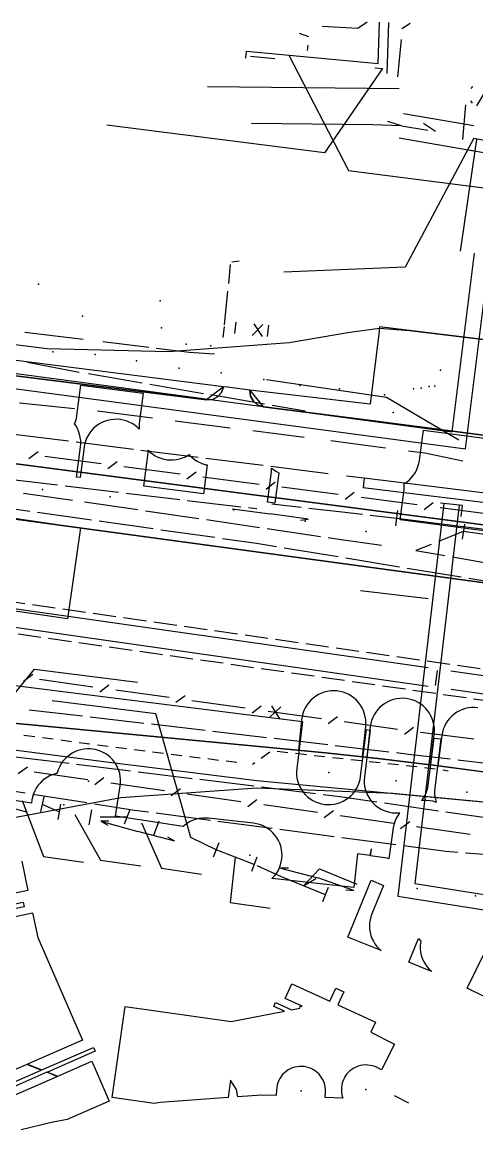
# Model space of a CAD drawing. Header units: metres. Extents: x -3782 to -2031, y 18790 to 19846.
# Drawn here: x -2877.8 to -2848.1, y 18841.5 to 18913.8 of the extents above; entities that cross this region are included whole.
import ezdxf

# ---------------------------------------------------------------- set-up
doc = ezdxf.new("R2010")
doc.units = ezdxf.units.M
for name, color, linetype in [('BOUNDARY', 7, 'Continuous'), ('CURB', 7, 'Continuous'), ('ELECTR_CABLE', 7, 'Continuous'), ('ELECTR_CABLE_COMM', 7, 'Continuous'), ('GRASS', 7, 'Continuous'), ('GROUND', 7, 'Continuous'), ('HEAT', 7, 'Continuous'), ('OVERHEAD_POWER_LINE', 7, 'Continuous'), ('ROAD', 7, 'Continuous'), ('SEWER', 7, 'Continuous'), ('SIDEWALK_PATH', 7, 'Continuous'), ('TREE', 7, 'Continuous'), ('WATER_PIPELINE', 7, 'Continuous')]:
    doc.layers.add(name, color=color, linetype=linetype)

msp = doc.modelspace()

# ---------------------------------------------------------------- linework, layer by layer
at = {"layer": 'BOUNDARY'}
for points in [[(-2884.006, 18893.457), (-2876.159, 18892.479), (-2868.255, 18892.281), (-2860.369, 18892.864), (-2856.419, 18893.553), (-2854.481, 18893.795), (-2852.536, 18893.655), (-2821.885, 18889.923), (-2821.487, 18889.876), (-2803.067, 18887.727), (-2801.166, 18887.411), (-2800.537, 18886.69), (-2795.137, 18881.088), (-2789.219, 18876.037), (-2782.837, 18871.585), (-2776.054, 18867.774), (-2768.932, 18864.64), (-2761.54, 18862.212), (-2753.946, 18860.514), (-2746.224, 18859.562)], [(-2749.47, 18855.783), (-2756.654, 18857.487), (-2763.963, 18858.521), (-2771.337, 18858.878), (-2778.712, 18858.553), (-2786.026, 18857.549), (-2789.176, 18856.968), (-2793.141, 18857.439), (-2793.142, 18857.425), (-2798.323, 18858.054), (-2804.059, 18858.201), (-2806.902, 18858.413), (-2826.623, 18860.851), (-2828.891, 18861.098), (-2853.613, 18863.441), (-2862.487, 18863.786), (-2871.346, 18863.146), (-2880.079, 18861.528)]]:
    msp.add_lwpolyline(points, dxfattribs=at)
at = {"layer": 'CURB'}
for points in [[(-2859.736, 18913.063), (-2859.128, 18912.833)], [(-2859.169, 18912.284), (-2859.196, 18911.934)], [(-2864.665, 18889.983), (-2865.78, 18889.131), (-2891.204, 18892.326), (-2892.071, 18893.449)], [(-2862.94, 18889.761), (-2862.07, 18888.665), (-2855.234, 18887.807)], [(-2903.349, 18888.247), (-2832.736, 18879.021), (-2831.824, 18878.898), (-2802.597, 18874.805)], [(-2903.338, 18888.251), (-2898.413, 18884.081), (-2802.839, 18871.115)], [(-2855.234, 18887.808), (-2801.895, 18880.839)], [(-2876.971, 18867.136), (-2877.674, 18867.229)], [(-2875.773, 18866.978), (-2876.475, 18867.071)], [(-2874.574, 18866.82), (-2875.277, 18866.913)], [(-2873.376, 18866.661), (-2874.078, 18866.754)], [(-2872.177, 18866.503), (-2872.88, 18866.596)], [(-2870.978, 18866.353), (-2871.681, 18866.441)], [(-2869.779, 18866.202), (-2870.482, 18866.291)], [(-2860.457, 18866.092), (-2861.162, 18866.17)], [(-2868.579, 18866.052), (-2869.283, 18866.14)], [(-2867.38, 18865.902), (-2868.083, 18865.99)], [(-2866.18, 18865.752), (-2866.884, 18865.84)], [(-2864.981, 18865.601), (-2865.684, 18865.69)], [(-2863.782, 18865.451), (-2864.485, 18865.539)], [(-2861.636, 18866.138), (-2862.21, 18865.723)], [(-2859.256, 18865.96), (-2859.96, 18866.038)], [(-2858.054, 18865.828), (-2858.758, 18865.906)], [(-2856.852, 18865.696), (-2857.557, 18865.774)], [(-2855.651, 18865.564), (-2856.355, 18865.642)], [(-2854.449, 18865.432), (-2855.154, 18865.509)], [(-2862.615, 18865.43), (-2862.762, 18865.323)], [(-2853.248, 18865.3), (-2853.952, 18865.377)], [(-2852.046, 18865.168), (-2852.751, 18865.245)], [(-2850.847, 18865.015), (-2851.55, 18865.106)], [(-2850, 18864.905), (-2850.351, 18864.95)]]:
    msp.add_lwpolyline(points, dxfattribs=at)
at = {"layer": 'ELECTR_CABLE'}
for points in [[(-2863.636, 18898.171), (-2864.115, 18898.114)], [(-2864.22, 18897.957), (-2864.343, 18896.727)], [(-2864.393, 18896.23), (-2864.613, 18894.024)], [(-2864.624, 18893.912), (-2864.697, 18893.186)], [(-2863.919, 18893.464), (-2863.827, 18894.208)], [(-2862.096, 18894.043), (-2862.79, 18893.323)], [(-2862.693, 18894.098), (-2862.143, 18893.263)], [(-2861.789, 18893.259), (-2861.697, 18894.003)], [(-2873.823, 18893.063), (-2877.609, 18893.521)], [(-2869.54, 18892.544), (-2872.521, 18892.905)], [(-2866.905, 18892.225), (-2869.044, 18892.484)], [(-2865.25, 18892.107), (-2866.905, 18892.225)], [(-2864.91, 18892.516), (-2864.933, 18892.469)], [(-2877.449, 18891.576), (-2874.071, 18890.945)], [(-2873.466, 18890.841), (-2869.967, 18890.238)], [(-2869.475, 18890.153), (-2865.976, 18889.551)], [(-2865.483, 18889.466), (-2861.984, 18888.863)], [(-2877.957, 18888.937), (-2874.368, 18888.562)], [(-2861.492, 18888.778), (-2859.336, 18888.407)], [(-2872.876, 18888.401), (-2869.296, 18887.948)], [(-2867.808, 18887.759), (-2864.227, 18887.306)], [(-2874.773, 18886.423), (-2878.509, 18886.891)], [(-2862.739, 18887.117), (-2859.408, 18886.695)], [(-2857.672, 18886.467), (-2856.374, 18886.297)], [(-2870.541, 18885.894), (-2874.277, 18886.361)], [(-2866.309, 18885.364), (-2870.045, 18885.832)], [(-2856.374, 18886.297), (-2854.093, 18885.998)], [(-2852.606, 18885.803), (-2851.535, 18885.663)], [(-2862.077, 18884.834), (-2865.813, 18885.302)], [(-2851.535, 18885.663), (-2849.06, 18885.147)], [(-2857.845, 18884.305), (-2861.581, 18884.772)], [(-2878.976, 18883.989), (-2875.488, 18883.574)], [(-2855.481, 18884.014), (-2856.634, 18884.153)], [(-2855.481, 18884.014), (-2855.557, 18883.394)], [(-2840.921, 18882.219), (-2855.481, 18884.014)], [(-2877.697, 18883.035), (-2874.509, 18882.59)], [(-2874.991, 18883.515), (-2871.503, 18883.1)], [(-2871.007, 18883.041), (-2867.519, 18882.626)], [(-2840.997, 18881.599), (-2855.557, 18883.394)], [(-2877.297, 18881.836), (-2880.828, 18882.332)], [(-2873.723, 18882.475), (-2870.246, 18881.964)], [(-2867.022, 18882.566), (-2863.534, 18882.151)], [(-2863.038, 18882.092), (-2862.497, 18882.028)], [(-2861.519, 18882.339), (-2859.59, 18882.118)], [(-2873.271, 18881.269), (-2876.802, 18881.766)], [(-2869.751, 18881.892), (-2866.275, 18881.382)], [(-2859.093, 18882.062), (-2856.919, 18881.813)], [(-2856.919, 18881.813), (-2855.603, 18881.663)], [(-2855.106, 18881.606), (-2853.361, 18881.407)], [(-2853.423, 18880.911), (-2853.299, 18881.903)], [(-2853.361, 18881.407), (-2841.763, 18879.947)], [(-2869.244, 18880.703), (-2872.776, 18881.2)], [(-2865.218, 18880.137), (-2868.749, 18880.633)], [(-2865.78, 18881.309), (-2862.303, 18880.799)], [(-2861.809, 18880.726), (-2858.332, 18880.216)], [(-2848.953, 18881.024), (-2849.091, 18880.034)], [(-2862.518, 18879.757), (-2864.723, 18880.067)], [(-2857.837, 18880.144), (-2857.144, 18880.042)], [(-2857.144, 18880.042), (-2854.361, 18879.634)], [(-2849.022, 18880.529), (-2850.648, 18879.882)], [(-2837.178, 18878.884), (-2849.022, 18880.529)], [(-2861.197, 18879.538), (-2862.518, 18879.757)], [(-2857.185, 18878.874), (-2860.703, 18879.456)], [(-2851.113, 18879.697), (-2852.12, 18879.296)], [(-2852.12, 18879.296), (-2850.225, 18878.965)], [(-2853.174, 18878.21), (-2856.692, 18878.792)], [(-2849.732, 18878.879), (-2845.942, 18878.217)], [(-2849.163, 18877.545), (-2852.681, 18878.128)], [(-2845.152, 18876.881), (-2848.67, 18877.464)], [(-2851.318, 18876.131), (-2855.732, 18876.661)], [(-2883.13, 18864.03), (-2876.989, 18871.546)], [(-2876.989, 18871.546), (-2870.263, 18870.702)], [(-2869.071, 18868.634), (-2875.84, 18869.484)], [(-2877.344, 18868.907), (-2873.846, 18868.498)], [(-2873.349, 18868.44), (-2869.851, 18868.031)], [(-2866.8, 18860.56), (-2869.071, 18868.634)], [(-2869.354, 18867.973), (-2865.856, 18867.564)], [(-2865.36, 18867.506), (-2861.862, 18867.097)], [(-2861.365, 18867.039), (-2857.867, 18866.63)], [(-2857.371, 18866.572), (-2853.873, 18866.163)], [(-2878.256, 18865.839), (-2874.734, 18865.408)], [(-2853.376, 18866.105), (-2852.594, 18866.014)], [(-2852.594, 18866.014), (-2849.879, 18865.69)], [(-2849.382, 18865.631), (-2845.885, 18865.213)], [(-2874.238, 18865.347), (-2870.717, 18864.916)], [(-2870.22, 18864.855), (-2866.699, 18864.424)], [(-2877.594, 18863.457), (-2881.12, 18864.013)], [(-2866.203, 18864.363), (-2862.681, 18863.932)], [(-2873.574, 18862.823), (-2877.1, 18863.379)], [(-2862.185, 18863.872), (-2858.663, 18863.441)], [(-2858.167, 18863.38), (-2857.074, 18863.246)], [(-2877.785, 18862.99), (-2876.404, 18859.336)], [(-2876.388, 18863.209), (-2876.592, 18862.231)], [(-2875.38, 18862.24), (-2876.49, 18862.72)], [(-2875.293, 18862.732), (-2875.467, 18861.748)], [(-2870.475, 18862.334), (-2873.08, 18862.745)], [(-2857.074, 18863.246), (-2854.653, 18862.896)], [(-2854.158, 18862.824), (-2850.647, 18862.316)], [(-2878.474, 18862.494), (-2877.506, 18862.242)], [(-2874.365, 18862.06), (-2872.677, 18859.095)], [(-2873.263, 18862.372), (-2873.437, 18861.388)], [(-2870.95, 18861.9), (-2872.7, 18861.885)], [(-2870.769, 18862.366), (-2871.131, 18861.434)], [(-2869.551, 18862.212), (-2870.475, 18862.334)], [(-2865.517, 18861.679), (-2869.055, 18862.147)], [(-2850.152, 18862.245), (-2846.64, 18861.737)], [(-2870, 18861.53), (-2868.71, 18858.554)], [(-2868.869, 18861.626), (-2869.231, 18860.694)], [(-2861.482, 18861.146), (-2865.021, 18861.614)], [(-2865.15, 18859.76), (-2866.798, 18860.559)], [(-2857.448, 18860.614), (-2860.987, 18861.081)], [(-2853.413, 18860.081), (-2856.952, 18860.548)], [(-2864.972, 18860.227), (-2865.328, 18859.293)], [(-2862.66, 18858.81), (-2865.15, 18859.76)], [(-2850.159, 18859.651), (-2852.918, 18860.015)], [(-2876.404, 18859.336), (-2873.788, 18858.954)], [(-2872.677, 18859.095), (-2870.061, 18858.714)], [(-2863.905, 18859.285), (-2864.224, 18856.328)], [(-2862.482, 18859.277), (-2862.838, 18858.343)], [(-2849.375, 18859.59), (-2850.159, 18859.651)], [(-2847.662, 18859.458), (-2848.876, 18859.552)], [(-2868.71, 18858.554), (-2866.093, 18858.172)], [(-2860.88, 18858), (-2862.473, 18858.725)], [(-2859.45, 18857.415), (-2858.409, 18858.515)], [(-2858.409, 18858.515), (-2855.962, 18857.514)], [(-2858.02, 18856.83), (-2860.88, 18858)], [(-2859.45, 18857.415), (-2858.65, 18857.897)], [(-2857.831, 18857.293), (-2858.209, 18856.367)], [(-2864.224, 18856.328), (-2861.608, 18855.947)], [(-2845.357, 18849.061), (-2848.772, 18850.734), (-2847.012, 18854.326)]]:
    msp.add_lwpolyline(points, dxfattribs=at)
for points in [[(-2856.556, 18854.069), (-2855.04, 18857.771), (-2854.227, 18857.438), (-2854.984, 18855.587), (-2855.053, 18855.393), (-2855.102, 18855.192), (-2855.132, 18854.989), (-2855.141, 18854.783), (-2855.13, 18854.577), (-2855.099, 18854.373), (-2855.048, 18854.173), (-2854.978, 18853.98), (-2854.889, 18853.794), (-2854.782, 18853.617), (-2854.659, 18853.452), (-2854.52, 18853.3), (-2854.388, 18853.181)], [(-2851.945, 18853.973), (-2851.798, 18853.807), (-2851.817, 18853.707), (-2851.833, 18853.501), (-2851.83, 18853.295), (-2851.806, 18853.091), (-2851.763, 18852.889), (-2851.7, 18852.693), (-2851.617, 18852.504), (-2851.517, 18852.324), (-2851.4, 18852.155), (-2851.266, 18851.997), (-2851.118, 18851.854), (-2851.089, 18851.831), (-2852.574, 18852.439)]]:
    msp.add_lwpolyline(points, close=True, dxfattribs=at)
at = {"layer": 'ELECTR_CABLE_COMM'}
for points in [[(-2876.756, 18885.745), (-2877.35, 18885.288)], [(-2872.643, 18884.946), (-2876.309, 18885.42)], [(-2871.602, 18885.079), (-2872.196, 18884.621)], [(-2867.489, 18884.279), (-2871.155, 18884.754)], [(-2866.448, 18884.412), (-2867.042, 18883.954)], [(-2862.334, 18883.612), (-2866.001, 18884.087)], [(-2861.294, 18883.745), (-2861.887, 18883.287)], [(-2857.18, 18882.946), (-2860.847, 18883.42)], [(-2856.14, 18883.078), (-2856.733, 18882.621)], [(-2852.026, 18882.279), (-2855.693, 18882.753)], [(-2850.986, 18882.411), (-2851.579, 18881.954)], [(-2846.872, 18881.612), (-2850.539, 18882.086)], [(-2877.695, 18870.771), (-2877.098, 18871.223)], [(-2876.654, 18870.894), (-2873.173, 18870.409)], [(-2872.729, 18870.08), (-2872.131, 18870.532)], [(-2871.687, 18870.203), (-2868.207, 18869.719)], [(-2867.763, 18869.389), (-2867.165, 18869.841)], [(-2866.721, 18869.512), (-2863.24, 18869.028)], [(-2862.796, 18868.699), (-2862.198, 18869.15)], [(-2860.932, 18869.086), (-2861.656, 18868.396)], [(-2861.526, 18869.167), (-2861.012, 18868.309)], [(-2861.755, 18868.821), (-2858.274, 18868.337)], [(-2857.83, 18868.008), (-2857.232, 18868.46)], [(-2856.788, 18868.13), (-2853.308, 18867.646)], [(-2852.864, 18867.317), (-2852.266, 18867.769)], [(-2851.822, 18867.44), (-2848.335, 18866.999)], [(-2878.042, 18864.735), (-2877.443, 18865.185)], [(-2877, 18864.854), (-2873.499, 18864.352)], [(-2873.056, 18864.021), (-2872.456, 18864.471)], [(-2872.014, 18864.139), (-2868.512, 18863.638)], [(-2868.07, 18863.307), (-2867.47, 18863.756)], [(-2867.028, 18863.425), (-2863.526, 18862.924)], [(-2863.084, 18862.593), (-2862.484, 18863.042)], [(-2862.041, 18862.711), (-2858.54, 18862.21)], [(-2858.097, 18861.879), (-2857.498, 18862.328)], [(-2857.055, 18861.997), (-2853.554, 18861.495)], [(-2853.111, 18861.164), (-2852.511, 18861.614)], [(-2852.069, 18861.283), (-2848.567, 18860.781)]]:
    msp.add_lwpolyline(points, dxfattribs=at)
at = {"layer": 'GRASS'}
for points in [[(-2855.105, 18888.856), (-2862.94, 18889.761), (-2862.89, 18889.371), (-2862.707, 18889.037), (-2862.417, 18888.79), (-2862.045, 18888.662), (-2855.234, 18887.808), (-2801.894, 18880.839), (-2801.117, 18887.5), (-2821.686, 18889.899), (-2854.484, 18893.892), (-2854.519, 18893.6)], [(-2864.665, 18889.983), (-2892.071, 18893.447), (-2892.077, 18893.25), (-2892.045, 18893.057), (-2891.976, 18892.874), (-2891.871, 18892.706), (-2891.735, 18892.563), (-2891.576, 18892.45), (-2891.397, 18892.37), (-2891.204, 18892.326), (-2865.78, 18889.131), (-2865.388, 18889.159), (-2865.048, 18889.329), (-2864.796, 18889.612)], [(-2903.336, 18888.246), (-2902.6, 18886.7), (-2901.482, 18885.446), (-2900.06, 18884.551), (-2898.413, 18884.081), (-2831.473, 18874.999), (-2831.042, 18878.788), (-2831.824, 18878.898), (-2832.052, 18878.929), (-2832.28, 18878.961), (-2832.508, 18878.991), (-2832.736, 18879.021)]]:
    msp.add_lwpolyline(points, close=True, dxfattribs=at)
msp.add_lwpolyline([(-2882.021, 18866.771), (-2872.294, 18865.51), (-2862.496, 18864.282), (-2827.755, 18860.991), (-2822.067, 18860.247), (-2816.376, 18859.53), (-2810.681, 18858.84), (-2804.983, 18858.176), (-2804.858, 18858.385), (-2804.733, 18858.595), (-2804.609, 18858.805), (-2804.487, 18859.016), (-2850.819, 18865.262), (-2852.613, 18865.491), (-2854.409, 18865.704), (-2856.206, 18865.901), (-2858.005, 18866.081), (-2883.632, 18868.534)], dxfattribs=at)
at = {"layer": 'GROUND'}
for points in [[(-2884.006, 18893.457), (-2876.159, 18892.479), (-2868.255, 18892.281), (-2860.369, 18892.864), (-2856.419, 18893.553), (-2854.481, 18893.795), (-2852.536, 18893.655), (-2821.885, 18889.923), (-2821.487, 18889.876), (-2803.067, 18887.727), (-2801.166, 18887.411), (-2800.537, 18886.69), (-2795.137, 18881.088), (-2789.219, 18876.037), (-2782.837, 18871.585), (-2776.054, 18867.774), (-2768.932, 18864.64), (-2761.54, 18862.212), (-2753.946, 18860.514), (-2746.224, 18859.562)], [(-2903.335, 18888.246), (-2832.736, 18879.021), (-2832.508, 18878.991), (-2832.28, 18878.961), (-2832.052, 18878.929), (-2831.824, 18878.898), (-2802.597, 18874.805), (-2801.894, 18880.839), (-2855.234, 18887.807), (-2862.045, 18888.662), (-2862.417, 18888.79), (-2862.707, 18889.037), (-2862.89, 18889.371), (-2862.94, 18889.761), (-2864.402, 18889.961), (-2864.665, 18889.983), (-2864.796, 18889.612), (-2865.048, 18889.329), (-2865.388, 18889.159), (-2865.78, 18889.131), (-2891.204, 18892.326)], [(-2749.47, 18855.783), (-2756.654, 18857.487), (-2763.963, 18858.521), (-2771.337, 18858.878), (-2778.712, 18858.553), (-2786.026, 18857.549), (-2789.158, 18856.971), (-2787.499, 18869.164), (-2803.025, 18871.139), (-2831.473, 18874.999), (-2898.413, 18884.081)], [(-2883.632, 18868.534), (-2858.005, 18866.081), (-2856.206, 18865.901), (-2854.409, 18865.704), (-2852.613, 18865.491), (-2850.819, 18865.262), (-2832.849, 18862.884), (-2832.849, 18862.883), (-2827.597, 18862.188), (-2804.487, 18859.016), (-2793.072, 18857.529), (-2791.149, 18857.202), (-2793.141, 18857.439), (-2793.142, 18857.425), (-2798.323, 18858.054), (-2804.059, 18858.201), (-2806.902, 18858.413), (-2826.623, 18860.851), (-2828.891, 18861.098), (-2853.613, 18863.441), (-2862.487, 18863.786), (-2871.346, 18863.146), (-2880.079, 18861.528)]]:
    msp.add_lwpolyline(points, dxfattribs=at)
at = {"layer": 'HEAT'}
for points in [[(-2854.574, 18911.081), (-2854.489, 18913.777)], [(-2853.994, 18910.425), (-2853.889, 18913.763)], [(-2863.213, 18911.423), (-2863.159, 18911.882)], [(-2863.159, 18911.882), (-2854.574, 18911.081)], [(-2862.895, 18911.556), (-2861.304, 18911.408)], [(-2860.398, 18911.625), (-2856.507, 18904.097)], [(-2848.147, 18908.319), (-2846.474, 18911.116)], [(-2854.284, 18910.753), (-2858.083, 18905.252)], [(-2854.782, 18910.799), (-2854.284, 18910.753)], [(-2853.209, 18909.426), (-2865.707, 18909.562)], [(-2848.416, 18909.584), (-2848.529, 18909.453)], [(-2849.05, 18906.113), (-2848.855, 18908.38)], [(-2848.547, 18908.634), (-2848.44, 18908.499)], [(-2852.919, 18907.815), (-2848.33, 18907.022)], [(-2858.083, 18905.252), (-2872.279, 18907.046)], [(-2854.931, 18907.075), (-2862.837, 18907.158)], [(-2853.057, 18907.017), (-2854.931, 18907.075)], [(-2853.057, 18907.017), (-2853.949, 18907.295)], [(-2853.057, 18907.017), (-2851.333, 18906.719)], [(-2850.843, 18906.634), (-2851.616, 18907.159)], [(-2853.195, 18906.219), (-2848.33, 18905.378)], [(-2848.33, 18906.2), (-2852.821, 18897.784)], [(-2849.2, 18898.83), (-2848.145, 18906.112)], [(-2848.33, 18906.2), (-2846.75, 18905.91)], [(-2848.524, 18905.412), (-2846.75, 18905.086)], [(-2976.264, 18903.982), (-2849.757, 18887.048)], [(-2856.507, 18904.097), (-2844.458, 18902.543)], [(-2977.382, 18903.122), (-2848.889, 18885.924)], [(-2849.757, 18887.048), (-2848.3, 18898.694)], [(-2848.889, 18885.924), (-2847.3, 18898.626)], [(-2852.821, 18897.784), (-2860.721, 18897.453)], [(-2854.027, 18889.287), (-2861.851, 18890.428)], [(-2849.323, 18886.486), (-2854.027, 18889.287)], [(-2850.291, 18882.369), (-2853.3, 18856.736)], [(-2849.297, 18882.253), (-2852.194, 18857.574)], [(-2849.085, 18882.228), (-2850.503, 18882.394)], [(-2849.169, 18881.519), (-2849.085, 18882.228)], [(-2852.194, 18857.574), (-2831.096, 18854.223)], [(-2853.3, 18856.736), (-2831.096, 18853.21)]]:
    msp.add_lwpolyline(points, dxfattribs=at)
at = {"layer": 'OVERHEAD_POWER_LINE'}
for points in [[(-2864.089, 18882.013), (-2861.611, 18881.682)], [(-2859.135, 18881.339), (-2861.611, 18881.682)], [(-2859.647, 18881.275), (-2859.135, 18881.339)], [(-2872.658, 18861.632), (-2870.25, 18860.96)], [(-2872.141, 18861.627), (-2872.658, 18861.632)], [(-2872.658, 18861.632), (-2872.211, 18861.368)], [(-2867.829, 18860.337), (-2870.25, 18860.96)], [(-2867.829, 18860.337), (-2868.281, 18860.591)], [(-2860.424, 18858.569), (-2860.941, 18858.563)], [(-2860.941, 18858.563), (-2858.52, 18857.94)], [(-2856.162, 18857.108), (-2858.52, 18857.94)], [(-2856.678, 18857.148), (-2856.162, 18857.108)]]:
    msp.add_lwpolyline(points, dxfattribs=at)
at = {"layer": 'ROAD'}
for points in [[(-2898.413, 18884.081), (-2831.473, 18875), (-2803.025, 18871.139), (-2787.5, 18869.164)], [(-2848.069, 18869.034), (-2848.275, 18869.051), (-2848.481, 18869.047), (-2848.686, 18869.024), (-2848.887, 18868.981), (-2849.083, 18868.918), (-2849.273, 18868.836), (-2849.453, 18868.736), (-2849.622, 18868.619), (-2849.779, 18868.485), (-2849.923, 18868.337), (-2850.051, 18868.176), (-2850.163, 18868.003), (-2850.257, 18867.82), (-2850.333, 18867.628), (-2850.39, 18867.43), (-2850.427, 18867.227), (-2850.689, 18865.245), (-2850.82, 18865.262), (-2851.154, 18865.305), (-2850.917, 18867.304), (-2850.903, 18867.509), (-2850.909, 18867.715), (-2850.935, 18867.92), (-2850.981, 18868.121), (-2851.047, 18868.316), (-2851.131, 18868.504), (-2851.234, 18868.683), (-2851.353, 18868.851), (-2851.488, 18869.006), (-2851.638, 18869.148), (-2851.801, 18869.274), (-2851.976, 18869.383), (-2852.16, 18869.475), (-2852.353, 18869.548), (-2852.552, 18869.602), (-2852.755, 18869.636), (-2852.961, 18869.651), (-2853.167, 18869.645), (-2853.371, 18869.618), (-2853.572, 18869.572), (-2853.767, 18869.507), (-2853.955, 18869.422), (-2854.134, 18869.32), (-2854.302, 18869.201), (-2854.458, 18869.065), (-2854.599, 18868.915), (-2854.725, 18868.752), (-2854.834, 18868.578), (-2854.926, 18868.393), (-2855, 18868.2), (-2855.054, 18868.002), (-2855.088, 18867.798), (-2855.324, 18865.804), (-2855.589, 18865.833), (-2855.39, 18867.829), (-2855.379, 18868.035), (-2855.389, 18868.241), (-2855.419, 18868.445), (-2855.469, 18868.645), (-2855.538, 18868.839), (-2855.626, 18869.025), (-2855.731, 18869.202), (-2855.854, 18869.368), (-2855.992, 18869.521), (-2856.144, 18869.659), (-2856.31, 18869.782), (-2856.486, 18869.889), (-2856.673, 18869.977), (-2856.866, 18870.047), (-2857.066, 18870.097), (-2857.27, 18870.128), (-2857.476, 18870.138), (-2857.682, 18870.128), (-2857.886, 18870.098), (-2858.086, 18870.049), (-2858.28, 18869.98), (-2858.466, 18869.892), (-2858.643, 18869.786), (-2858.809, 18869.664), (-2858.962, 18869.525), (-2859.1, 18869.373), (-2859.223, 18869.208), (-2859.33, 18869.031), (-2859.418, 18868.845), (-2859.488, 18868.651), (-2859.538, 18868.451), (-2859.569, 18868.247), (-2859.769, 18866.25), (-2883.622, 18868.533)]]:
    msp.add_lwpolyline(points, dxfattribs=at)
at = {"layer": 'SEWER'}
for points in [[(-2855.908, 18913.37), (-2858.218, 18913.484)], [(-2855.295, 18913.766), (-2855.908, 18913.37)], [(-2853.038, 18913.373), (-2852.49, 18913.703)], [(-2853.289, 18910.203), (-2853.058, 18912.653)], [(-2950.151, 18885.763), (-2851.313, 18871.662)], [(-2950.046, 18884.535), (-2851.308, 18870.449)], [(-2877.613, 18875.818), (-2879.098, 18876.03)], [(-2875.633, 18875.536), (-2877.118, 18875.748)], [(-2873.653, 18875.253), (-2875.138, 18875.465)], [(-2871.673, 18874.971), (-2873.158, 18875.183)], [(-2869.693, 18874.688), (-2871.178, 18874.9)], [(-2867.713, 18874.406), (-2869.198, 18874.618)], [(-2865.733, 18874.123), (-2867.218, 18874.335)], [(-2878.048, 18873.86), (-2876.563, 18873.648)], [(-2876.068, 18873.578), (-2874.583, 18873.366)], [(-2863.753, 18873.841), (-2865.238, 18874.053)], [(-2861.773, 18873.558), (-2863.258, 18873.77)], [(-2859.793, 18873.276), (-2861.278, 18873.488)], [(-2874.088, 18873.295), (-2872.603, 18873.083)], [(-2872.108, 18873.013), (-2870.623, 18872.801)], [(-2870.128, 18872.73), (-2868.643, 18872.519)], [(-2857.813, 18872.994), (-2859.298, 18873.205)], [(-2855.834, 18872.711), (-2857.318, 18872.923)], [(-2868.148, 18872.448), (-2866.663, 18872.236)], [(-2866.168, 18872.165), (-2864.683, 18871.954)], [(-2853.854, 18872.429), (-2855.339, 18872.64)], [(-2851.874, 18872.146), (-2853.359, 18872.358)], [(-2849.894, 18871.864), (-2851.379, 18872.076)], [(-2864.188, 18871.883), (-2862.703, 18871.671)], [(-2862.208, 18871.601), (-2860.723, 18871.389)], [(-2860.228, 18871.318), (-2858.743, 18871.106)], [(-2850.719, 18871.46), (-2850.859, 18870.48)], [(-2849.828, 18871.45), (-2750.99, 18857.35)], [(-2847.914, 18871.581), (-2849.399, 18871.793)], [(-2858.248, 18871.036), (-2856.763, 18870.824)], [(-2856.268, 18870.753), (-2854.783, 18870.541)], [(-2854.288, 18870.471), (-2852.803, 18870.259)], [(-2852.308, 18870.188), (-2850.823, 18869.976)], [(-2850.328, 18869.906), (-2848.843, 18869.694)], [(-2849.823, 18870.238), (-2751.085, 18856.152)], [(-2848.348, 18869.623), (-2846.863, 18869.411)], [(-2877.81, 18859.021), (-2877.413, 18857.109), (-2880.072, 18856.557)], [(-2879.933, 18855.887), (-2877.732, 18856.344), (-2877.669, 18856.041), (-2879.87, 18855.584)], [(-2879.767, 18855.089), (-2877.108, 18855.64), (-2876.775, 18854.032), (-2873.853, 18847.336), (-2877.438, 18845.772), (-2876.501, 18845.404), (-2873.146, 18846.869), (-2873.035, 18846.614), (-2876.135, 18845.261), (-2875.463, 18844.997), (-2873.253, 18845.962), (-2872.115, 18843.354), (-2874.866, 18842.154), (-2875.887, 18841.964), (-2877.847, 18841.487)], [(-2878.645, 18844.469), (-2876.543, 18845.386), (-2877.48, 18845.754), (-2879.352, 18844.937)], [(-2878.752, 18843.562), (-2875.505, 18844.979), (-2876.177, 18845.243), (-2878.534, 18844.214)], [(-2853.529, 18843.731), (-2852.591, 18843.254)]]:
    msp.add_lwpolyline(points, dxfattribs=at)
msp.add_lwpolyline([(-2861.272, 18849.796), (-2860.226, 18849.316), (-2859.68, 18849.422), (-2859.669, 18849.568), (-2859.525, 18849.556), (-2860.64, 18850.068), (-2860.204, 18851.018), (-2857.736, 18849.886), (-2857.346, 18850.735), (-2856.814, 18850.491), (-2857.204, 18849.642), (-2854.75, 18848.517), (-2855.047, 18847.87), (-2853.505, 18847.085), (-2854.362, 18845.4), (-2854.65, 18845.547), (-2854.793, 18845.611), (-2854.942, 18845.661), (-2855.095, 18845.696), (-2855.251, 18845.716), (-2855.408, 18845.72), (-2855.565, 18845.71), (-2855.72, 18845.683), (-2855.871, 18845.642), (-2856.018, 18845.586), (-2856.158, 18845.516), (-2856.291, 18845.433), (-2856.416, 18845.337), (-2856.53, 18845.229), (-2856.633, 18845.111), (-2856.724, 18844.983), (-2856.802, 18844.846), (-2856.866, 18844.703), (-2856.916, 18844.554), (-2856.951, 18844.401), (-2856.971, 18844.246), (-2856.976, 18844.089), (-2856.965, 18843.932), (-2856.939, 18843.777), (-2856.897, 18843.626), (-2856.869, 18843.552), (-2858.023, 18843.597), (-2858.009, 18843.967), (-2858.011, 18844.124), (-2858.028, 18844.28), (-2858.06, 18844.433), (-2858.107, 18844.583), (-2858.169, 18844.728), (-2858.244, 18844.865), (-2858.333, 18844.995), (-2858.433, 18845.115), (-2858.546, 18845.225), (-2858.668, 18845.324), (-2858.799, 18845.41), (-2858.939, 18845.482), (-2859.084, 18845.541), (-2859.235, 18845.585), (-2859.389, 18845.614), (-2859.546, 18845.628), (-2859.703, 18845.626), (-2859.859, 18845.609), (-2860.013, 18845.577), (-2860.162, 18845.53), (-2860.307, 18845.468), (-2860.444, 18845.393), (-2860.574, 18845.304), (-2860.694, 18845.203), (-2860.804, 18845.091), (-2860.903, 18844.969), (-2860.989, 18844.837), (-2861.061, 18844.698), (-2861.12, 18844.552), (-2861.164, 18844.402), (-2861.193, 18844.247), (-2861.207, 18844.091), (-2861.221, 18843.722), (-2862.155, 18843.758), (-2863.73, 18843.644), (-2863.823, 18844.123), (-2864.204, 18844.733), (-2864.367, 18843.598), (-2868.796, 18843.278), (-2869.174, 18843.208), (-2871.921, 18843.603), (-2871.066, 18849.542), (-2864.167, 18848.55), (-2860.694, 18849.225), (-2861.388, 18849.543)], close=True, dxfattribs=at)
at = {"layer": 'SIDEWALK_PATH'}
msp.add_lwpolyline([(-2903.349, 18888.247), (-2832.736, 18879.021), (-2832.508, 18878.991), (-2832.28, 18878.961), (-2832.052, 18878.929), (-2831.824, 18878.898), (-2802.597, 18874.805), (-2801.894, 18880.839), (-2855.234, 18887.807), (-2862.045, 18888.662), (-2862.417, 18888.79), (-2862.707, 18889.037), (-2862.89, 18889.371), (-2862.94, 18889.761), (-2864.402, 18889.961), (-2864.665, 18889.983), (-2864.796, 18889.612), (-2865.048, 18889.329), (-2865.388, 18889.159), (-2865.78, 18889.131), (-2891.204, 18892.326)], dxfattribs=at)
at = {"layer": 'TREE'}
for p in [(-2876.727, 18896.672), (-2868.788, 18895.6), (-2873.866, 18894.591), (-2868.7, 18893.821), (-2875.791, 18892.271), (-2867.089, 18892.758), (-2865.49, 18892.651), (-2873.026, 18892.086), (-2870.343, 18891.677), (-2867.557, 18891.201), (-2864.81, 18890.894), (-2850.518, 18891.055), (-2862.028, 18890.459), (-2859.663, 18890.062), (-2857.098, 18889.837), (-2854.162, 18889.459), (-2852.261, 18889.849), (-2851.776, 18889.882), (-2851.247, 18889.997), (-2850.879, 18890.016), (-2853.593, 18888.307), (-2876.474, 18883.285), (-2872.063, 18882.793), (-2863.985, 18881.943), (-2859.342, 18881.205), (-2855.366, 18880.542), (-2857.802, 18864.813), (-2873.472, 18864.253), (-2853.392, 18864.268), (-2848.798, 18863.53), (-2875.081, 18862.699), (-2862.944, 18859.411), (-2852.036, 18857.246), (-2848.232, 18856.751), (-2859.607, 18844.029), (-2855.376, 18844.121)]:
    msp.add_point(p, dxfattribs=at)
at = {"layer": 'WATER_PIPELINE'}
for points in [[(-2874.251, 18884.082), (-2873.99, 18886.065), (-2873.973, 18886.27), (-2873.976, 18886.476), (-2874, 18886.681), (-2874.043, 18886.882), (-2874.107, 18887.078), (-2874.188, 18887.268), (-2874.289, 18887.448), (-2874.371, 18887.566), (-2874.314, 18887.711), (-2874.257, 18887.909), (-2874.22, 18888.112), (-2873.959, 18890.095), (-2869.892, 18889.559), (-2870.153, 18887.577), (-2870.17, 18887.371), (-2870.167, 18887.222), (-2870.288, 18887.339), (-2870.449, 18887.467), (-2870.623, 18887.578), (-2870.806, 18887.672), (-2870.998, 18887.748), (-2871.196, 18887.805), (-2871.398, 18887.842), (-2871.604, 18887.859), (-2871.81, 18887.855), (-2872.015, 18887.832), (-2872.216, 18887.788), (-2872.412, 18887.725), (-2872.601, 18887.643), (-2872.781, 18887.543), (-2872.951, 18887.426), (-2873.108, 18887.292), (-2873.251, 18887.144), (-2873.38, 18886.983), (-2873.491, 18886.81), (-2873.585, 18886.626), (-2873.661, 18886.435), (-2873.718, 18886.236), (-2873.755, 18886.034), (-2874.016, 18884.051)], [(-2869.851, 18883.503), (-2869.59, 18885.486), (-2869.574, 18885.691), (-2869.576, 18885.84), (-2869.456, 18885.724), (-2869.294, 18885.595), (-2869.121, 18885.484), (-2868.938, 18885.39), (-2868.746, 18885.314), (-2868.548, 18885.257), (-2868.345, 18885.22), (-2868.14, 18885.204), (-2867.934, 18885.207), (-2867.729, 18885.231), (-2867.527, 18885.274), (-2867.331, 18885.337), (-2867.142, 18885.419), (-2866.962, 18885.519), (-2866.906, 18885.558), (-2866.863, 18885.506), (-2866.715, 18885.363), (-2866.553, 18885.235), (-2866.38, 18885.123), (-2866.197, 18885.029), (-2866.005, 18884.953), (-2865.807, 18884.897), (-2865.716, 18884.88), (-2865.965, 18882.991)], [(-2861.801, 18882.443), (-2861.54, 18884.426), (-2861.523, 18884.631), (-2861.524, 18884.664), (-2861.386, 18884.555), (-2861.213, 18884.443), (-2861.045, 18884.357), (-2861.306, 18882.378)], [(-2850.479, 18866.999), (-2850.882, 18863.791), (-2850.897, 18863.586), (-2850.892, 18863.38), (-2850.868, 18863.175), (-2850.823, 18862.974), (-2850.784, 18862.855), (-2850.816, 18862.868), (-2851.013, 18862.927), (-2851.216, 18862.966), (-2851.421, 18862.986), (-2851.627, 18862.985), (-2851.742, 18862.973), (-2851.677, 18863.055), (-2851.567, 18863.229), (-2851.474, 18863.413), (-2851.399, 18863.605), (-2851.344, 18863.804), (-2851.308, 18864.007), (-2850.926, 18867.055)]]:
    msp.add_lwpolyline(points, close=True, dxfattribs=at)
for points in [[(-2840.601, 18879.653), (-2853.147, 18881.304), (-2852.886, 18883.287), (-2852.87, 18883.492), (-2852.872, 18883.656), (-2852.86, 18883.663), (-2852.691, 18883.78), (-2852.534, 18883.914), (-2852.391, 18884.062), (-2852.262, 18884.223), (-2852.151, 18884.396), (-2852.057, 18884.58), (-2851.981, 18884.771), (-2851.924, 18884.969), (-2851.887, 18885.172), (-2851.626, 18887.155), (-2836.374, 18885.147)], [(-2881.759, 18881.915), (-2873.977, 18880.781), (-2874.842, 18874.844), (-2879.91, 18875.582)], [(-2881.044, 18870.832), (-2859.502, 18868.131), (-2859.886, 18865.074), (-2859.901, 18864.869), (-2859.896, 18864.663), (-2859.872, 18864.458), (-2859.827, 18864.257), (-2859.763, 18864.061), (-2859.68, 18863.872), (-2859.578, 18863.693), (-2859.46, 18863.524), (-2859.326, 18863.368), (-2859.177, 18863.225), (-2859.015, 18863.098), (-2858.841, 18862.988), (-2858.657, 18862.895), (-2858.465, 18862.82), (-2858.266, 18862.765), (-2858.063, 18862.729), (-2857.858, 18862.714), (-2857.652, 18862.718), (-2857.447, 18862.743), (-2857.246, 18862.788), (-2857.05, 18862.852), (-2856.861, 18862.935), (-2856.682, 18863.036), (-2856.513, 18863.155), (-2856.357, 18863.289), (-2856.215, 18863.438), (-2856.087, 18863.6), (-2855.977, 18863.774), (-2855.884, 18863.958), (-2855.809, 18864.15), (-2855.754, 18864.349), (-2855.718, 18864.552), (-2855.335, 18867.608), (-2855.093, 18867.578), (-2855.476, 18864.529), (-2855.491, 18864.324), (-2855.486, 18864.118), (-2855.462, 18863.913), (-2855.417, 18863.712), (-2855.353, 18863.516), (-2855.27, 18863.327), (-2855.168, 18863.148), (-2855.05, 18862.979), (-2854.916, 18862.823), (-2854.767, 18862.68), (-2854.605, 18862.553), (-2854.431, 18862.443), (-2854.247, 18862.35), (-2854.055, 18862.275), (-2853.856, 18862.22), (-2853.653, 18862.184), (-2853.448, 18862.169), (-2853.242, 18862.173), (-2853.164, 18862.183), (-2853.207, 18862.13), (-2853.32, 18861.958), (-2853.417, 18861.776), (-2853.494, 18861.585), (-2853.553, 18861.388), (-2853.593, 18861.186), (-2853.882, 18859.166), (-2853.978, 18859.221), (-2855.076, 18859.379), (-2855.013, 18859.815), (-2855.041, 18859.831), (-2855.11, 18859.384), (-2855.92, 18859.509), (-2856.167, 18857.303), (-2861.487, 18857.899), (-2861.479, 18857.906), (-2861.339, 18858.057), (-2861.214, 18858.221), (-2861.105, 18858.396), (-2861.015, 18858.581), (-2860.943, 18858.774), (-2860.89, 18858.973), (-2860.857, 18859.177), (-2860.844, 18859.382), (-2860.851, 18859.588), (-2860.879, 18859.793), (-2860.926, 18859.993), (-2860.993, 18860.188), (-2861.079, 18860.376), (-2861.182, 18860.554), (-2861.303, 18860.721), (-2861.439, 18860.875), (-2861.59, 18861.016), (-2861.754, 18861.141), (-2861.929, 18861.249), (-2862.114, 18861.34), (-2862.307, 18861.412), (-2862.506, 18861.465), (-2862.71, 18861.498), (-2865.63, 18861.825), (-2865.835, 18861.838), (-2866.041, 18861.831), (-2866.246, 18861.803), (-2866.446, 18861.756), (-2866.641, 18861.689), (-2866.829, 18861.604), (-2867.007, 18861.5), (-2867.174, 18861.38), (-2867.293, 18861.275), (-2871.704, 18861.96), (-2871.398, 18863.931), (-2871.376, 18864.136), (-2871.375, 18864.342), (-2871.394, 18864.547), (-2871.432, 18864.749), (-2871.491, 18864.947), (-2871.568, 18865.138), (-2871.664, 18865.32), (-2871.778, 18865.492), (-2871.907, 18865.653), (-2872.052, 18865.799), (-2872.211, 18865.931), (-2872.381, 18866.047), (-2872.562, 18866.145), (-2872.752, 18866.225), (-2872.949, 18866.286), (-2873.151, 18866.328), (-2873.356, 18866.35), (-2873.562, 18866.351), (-2873.767, 18866.332), (-2873.969, 18866.293), (-2874.167, 18866.235), (-2874.358, 18866.157), (-2874.54, 18866.061), (-2874.712, 18865.948), (-2874.873, 18865.818), (-2875.019, 18865.674), (-2875.151, 18865.515), (-2875.267, 18865.345), (-2875.365, 18865.163), (-2875.445, 18864.974), (-2875.506, 18864.777), (-2875.511, 18864.753), (-2875.577, 18864.74), (-2875.775, 18864.682), (-2875.966, 18864.604), (-2876.148, 18864.508), (-2876.32, 18864.395), (-2876.481, 18864.265), (-2876.627, 18864.121), (-2876.759, 18863.962), (-2876.875, 18863.792), (-2876.973, 18863.61), (-2877.053, 18863.421), (-2877.114, 18863.224), (-2877.156, 18863.022), (-2877.189, 18862.811), (-2898.986, 18866.195)]]:
    msp.add_lwpolyline(points, dxfattribs=at)

doc.saveas('drawing.dxf')
